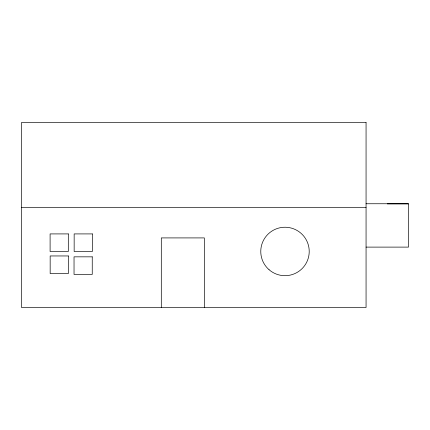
<?xml version="1.0" encoding="UTF-8"?>
<svg xmlns="http://www.w3.org/2000/svg" width="430" height="430" viewBox="0 0 430 430"><rect width="100%" height="100%" fill="white"/><g stroke="black" fill="none" stroke-linecap="round" stroke-linejoin="round"><path stroke-width="0.64" d="M366.064 203.75L408.5 203.75L408.5 247.11L366.064 247.11M387.285 203.884L408.5 203.884M21.5 207.518L366.064 207.518M204.32 307.509L204.32 237.914L161.304 237.914L161.304 307.509M366.064 122.491L21.5 122.491L21.5 307.509L366.064 307.509L366.064 122.491M68.311 233.915L50.1 233.915L50.1 251.507L68.311 251.507L68.311 233.915M92.364 233.915L74.154 233.915L74.154 251.507L92.364 251.507L92.364 233.915M68.37 255.957L50.165 255.957L50.165 273.55L68.37 273.55L68.37 255.957M92.246 256.839L74.035 256.839L74.035 274.426L92.246 274.426L92.246 256.839M269.062 269.712A24.225 24.225 0 0 0 308.762 256.14A24.225 24.225 0 0 0 277.156 228.54A24.225 24.225 0 0 0 269.062 269.712"/></g></svg>
